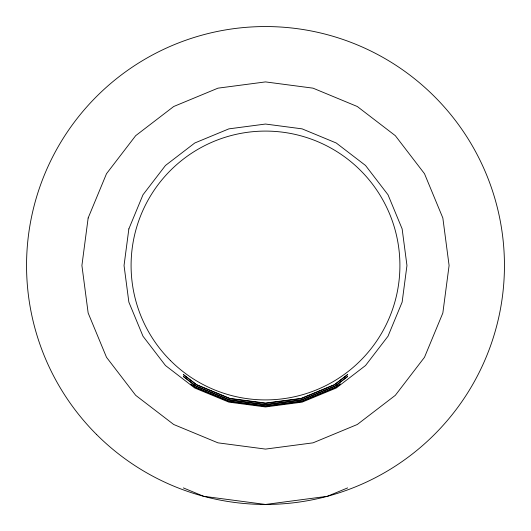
<?xml version="1.0" encoding="UTF-8"?>
<svg xmlns="http://www.w3.org/2000/svg" width="531" height="531" viewBox="0 0 531 531"><rect width="100%" height="100%" fill="white"/><g stroke="black" fill="none" stroke-linecap="round" stroke-linejoin="round"><path stroke-width="0.8" d="M347.639 487.903L327.342 496.306L265.5 504.45L203.658 496.306L183.361 487.903M88.159 217.982L81.907 265.5L88.159 313.018L106.505 357.297L135.677 395.323L173.703 424.495L217.982 442.841L265.5 449.093L313.018 442.841L357.297 424.495L395.323 395.323L424.495 357.297L442.841 313.018L449.093 265.5L442.841 217.982L424.495 173.703L395.323 135.677L357.297 106.505L313.018 88.159L265.5 81.907L217.982 88.159L173.703 106.505L135.677 135.677L106.505 173.703L88.159 217.982M128.86 228.888L124.042 265.5L128.86 302.112L142.992 336.229L165.473 365.527L194.731 388.008L228.888 402.14L265.5 406.958L302.112 402.14L336.269 388.008L365.527 365.527L388.008 336.229L402.14 302.112L406.958 265.5L402.14 228.888L388.008 194.771L365.527 165.473L336.229 142.992L302.112 128.86L265.5 124.042L228.888 128.86L194.771 142.992L165.473 165.473L142.992 194.771L128.86 228.888M345.15 378.404L335.174 386.13L301.568 400.102L265.5 404.868L229.432 400.102L195.826 386.13L183.361 376.466L195.906 385.997L229.505 399.843L265.5 404.562L301.495 399.843L335.094 385.997L347.639 376.446L345.15 378.404M340.172 383.973L335.877 387.331L301.933 401.463L265.5 406.275L229.067 401.463L195.123 387.331L190.828 383.986L195.169 387.258L229.133 401.23L265.5 406.003L301.867 401.23L335.831 387.258L340.172 383.973M347.639 374.581L334.424 384.842L301.183 398.662L265.5 403.374L229.817 398.662L196.576 384.842L183.361 374.594L196.662 384.703L229.89 398.403L265.5 403.069L301.11 398.403L334.338 384.703L347.639 374.581M96.536 434.464A238.95 238.95 0 0 0 496.306 327.342A238.95 238.95 0 0 0 203.658 34.694A238.95 238.95 0 0 0 96.536 434.464M170.458 360.542A134.409 134.409 0 0 0 395.329 300.287A134.409 134.409 0 0 0 230.713 135.671A134.409 134.409 0 0 0 170.458 360.542"/></g></svg>
